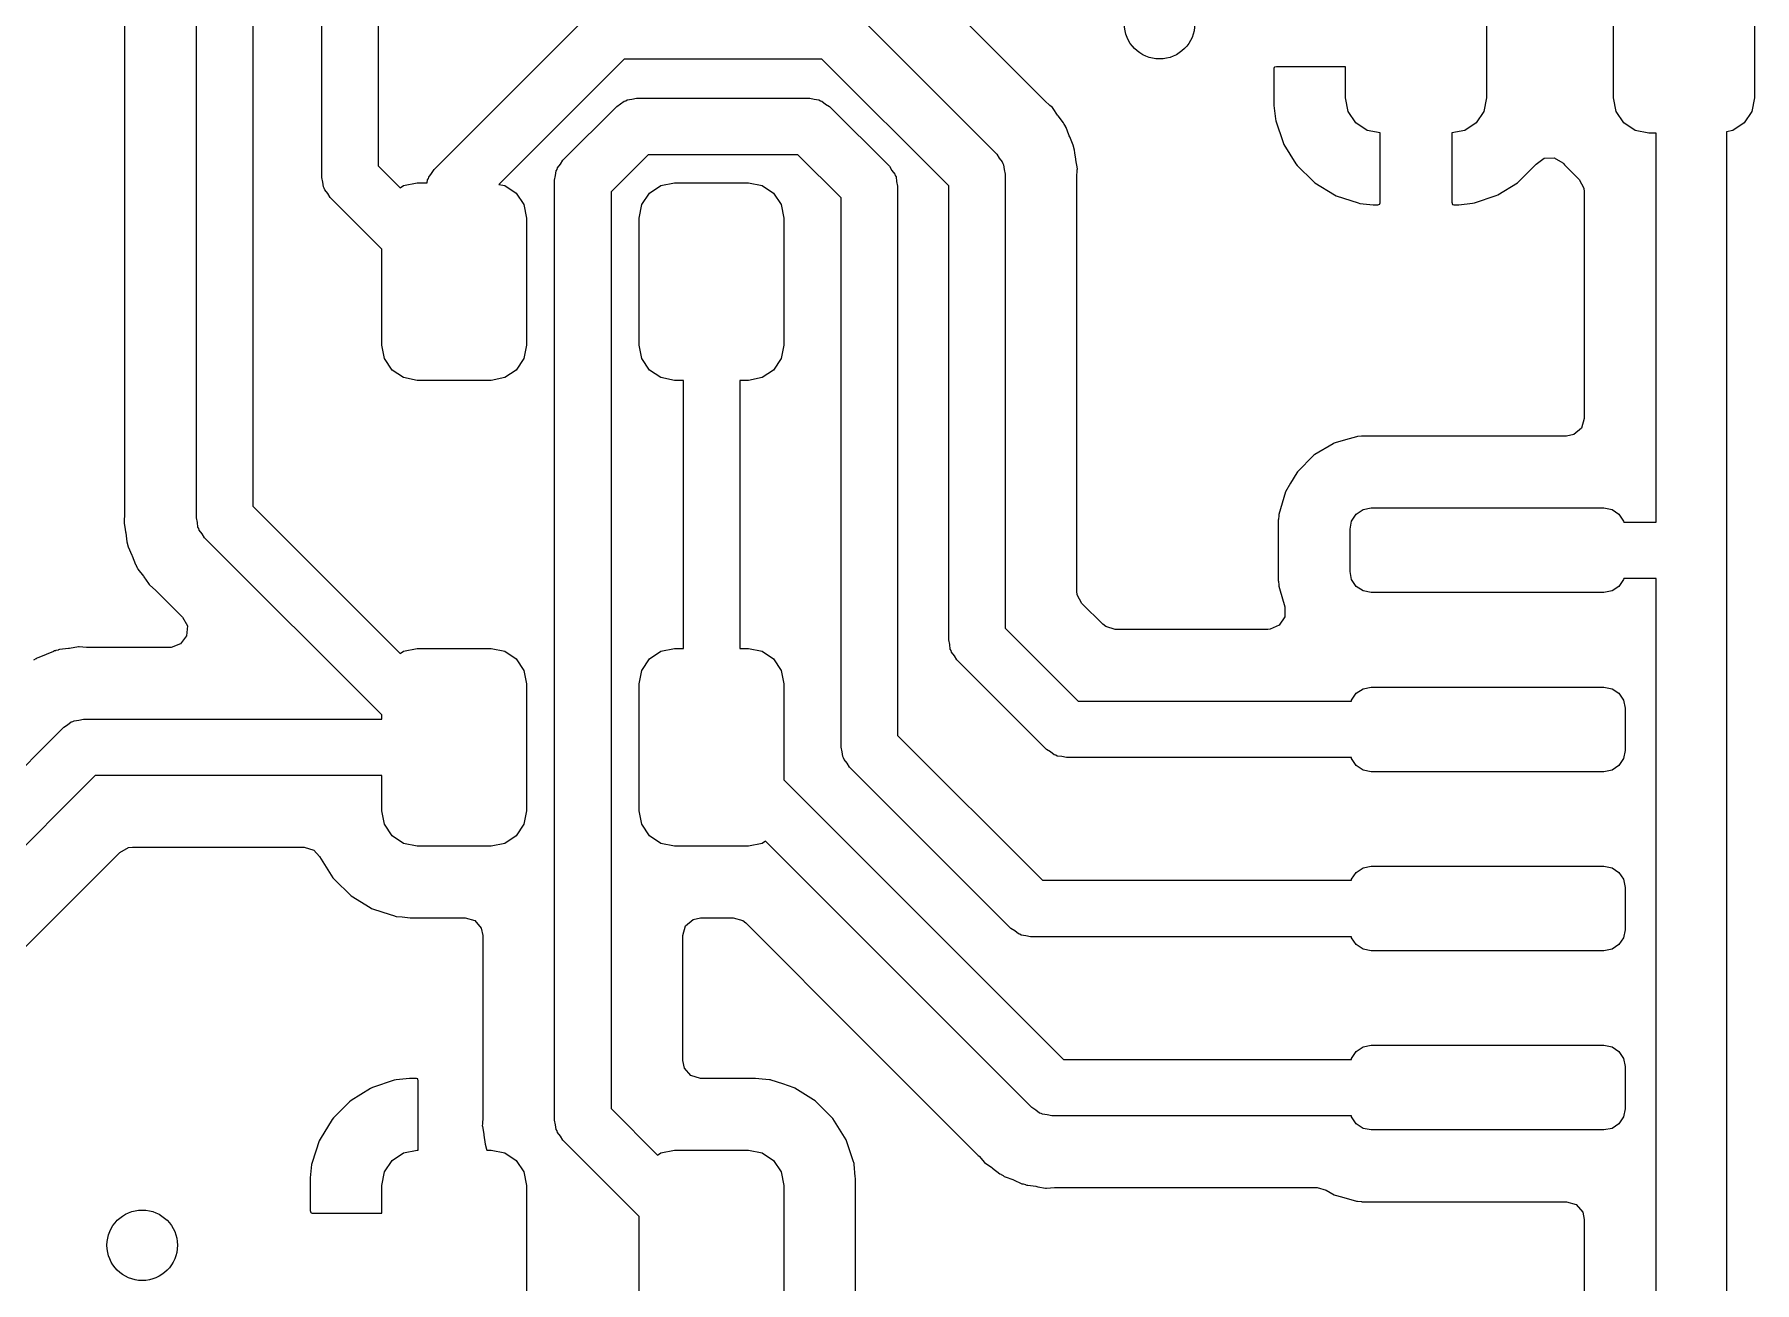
# Model space of a CAD drawing. Extents: x 63 to 234, y -148 to -41.
# Drawn here: x 168.83 to 181.03, y -90.16 to -81.31 of the extents above; entities that cross this region are included whole.
import ezdxf

# ---------------------------------------------------------------- set-up
doc = ezdxf.new("R2010")
doc.units = 0
doc.layers.add('BLACK', color=7, linetype='CONTINUOUS')

msp = doc.modelspace()

# ---------------------------------------------------------------- linework, layer by layer
at = {"layer": 'BLACK', "linetype": 'CONTINUOUS'}
for p, q in [((169.471, -77.774), (169.471, -84.7036)), ((169.98, -84.7325), (169.98, -77.7491)), ((170.38, -77.8322), (170.38, -84.6497)), ((170.87, -82.3205), (170.87, -79.594)), ((171.27, -79.594), (171.27, -82.2377)), ((175.998, -81.7776), (175.019, -80.7995)), ((179.128, -80.805), (179.128, -81.755)), ((180.028, -81.755), (180.028, -80.805)), ((181.028, -80.805), (181.028, -81.755)), ((171.666, -82.262), (172.79, -81.1383)), ((174.639, -81.1386), (175.656, -82.1548)), ((173.014, -81.48), (172.125, -82.3689)), ((174.415, -81.48), (173.014, -81.48)), ((175.314, -82.3788), (174.415, -81.48)), ((177.622, -81.5399), (177.62, -81.5475)), ((177.62, -81.5475), (177.62, -81.8021)), ((177.623, -81.5385), (177.622, -81.5399)), ((177.638, -81.534), (177.623, -81.5385)), ((178.128, -81.534), (177.638, -81.534)), ((178.128, -81.755), (178.128, -81.534)), ((172.579, -82.1973), (172.96, -81.8163)), ((172.96, -81.8163), (172.988, -81.7986)), ((172.988, -81.7986), (173.014, -81.7778)), ((173.014, -81.7778), (173.025, -81.7752)), ((173.025, -81.7752), (173.035, -81.7691)), ((173.035, -81.7691), (173.068, -81.7654)), ((173.068, -81.7654), (173.101, -81.758)), ((173.101, -81.758), (174.329, -81.758)), ((174.329, -81.758), (174.361, -81.7655)), ((174.361, -81.7655), (174.394, -81.7692)), ((174.394, -81.7692), (174.404, -81.7754)), ((174.404, -81.7754), (174.415, -81.7779)), ((174.415, -81.7779), (174.441, -81.7988)), ((174.441, -81.7988), (174.47, -81.8166)), ((174.47, -81.8166), (174.894, -82.2406)), ((176.003, -81.7826), (175.998, -81.7776)), ((176.025, -81.8021), (176.003, -81.7826)), ((176.032, -81.8086), (176.025, -81.8021)), ((176.049, -81.824), (176.032, -81.8086)), ((176.054, -81.8303), (176.049, -81.824)), ((176.086, -81.8767), (176.054, -81.8303)), ((176.054, -81.8303), (176.054, -81.8303)), ((177.62, -81.8021), (177.62, -81.8086)), ((177.62, -81.8086), (177.63, -81.9042)), ((178.147, -81.8507), (178.128, -81.755)), ((179.128, -81.755), (179.109, -81.8507)), ((180.047, -81.8507), (180.028, -81.755)), ((181.028, -81.755), (181.009, -81.8507)), ((176.089, -81.882), (176.086, -81.8767)), ((176.128, -81.9327), (176.089, -81.882)), ((176.131, -81.9396), (176.128, -81.9327)), ((176.133, -81.9419), (176.131, -81.9396)), ((176.141, -81.9567), (176.133, -81.9419)), ((176.142, -81.9591), (176.141, -81.9567)), ((176.146, -81.9653), (176.142, -81.9591)), ((177.63, -81.9042), (177.633, -81.9176)), ((177.633, -81.9176), (177.685, -82.0718)), ((178.201, -81.9318), (178.147, -81.8507)), ((178.282, -81.986), (178.201, -81.9318)), ((179.055, -81.9318), (178.974, -81.986)), ((179.109, -81.8507), (179.055, -81.9318)), ((180.101, -81.9318), (180.047, -81.8507)), ((180.182, -81.986), (180.101, -81.9318)), ((180.955, -81.9318), (180.874, -81.986)), ((181.009, -81.8507), (180.955, -81.9318)), ((176.166, -82.0165), (176.146, -81.9653)), ((176.169, -82.0251), (176.166, -82.0165)), ((176.172, -82.0312), (176.169, -82.0251)), ((176.197, -82.0897), (176.172, -82.0312)), ((177.685, -82.0718), (177.691, -82.085)), ((178.374, -82.0042), (178.282, -81.986)), ((178.374, -82.4995), (178.374, -82.0042)), ((178.974, -81.986), (178.882, -82.0042)), ((178.882, -82.0042), (178.882, -82.4949)), ((180.278, -82.005), (180.182, -81.986)), ((180.329, -82.005), (180.278, -82.005)), ((180.329, -84.763), (180.329, -82.005)), ((180.874, -81.986), (180.829, -81.9949)), ((180.829, -81.9949), (180.829, -91.477)), ((172.561, -82.2256), (172.579, -82.1973)), ((173.184, -82.158), (172.92, -82.4216)), ((174.245, -82.158), (173.184, -82.158)), ((174.552, -82.4647), (174.245, -82.158)), ((175.656, -82.1548), (175.673, -82.1831)), ((175.673, -82.1831), (175.694, -82.2093)), ((176.199, -82.0972), (176.197, -82.0897)), ((176.199, -82.0997), (176.199, -82.0972)), ((176.204, -82.116), (176.199, -82.0997)), ((176.204, -82.1187), (176.204, -82.116)), ((176.207, -82.1258), (176.204, -82.1187)), ((176.209, -82.144), (176.207, -82.1258)), ((176.215, -82.1892), (176.209, -82.144)), ((176.216, -82.1957), (176.215, -82.1892)), ((176.227, -82.2586), (176.216, -82.1957)), ((177.691, -82.085), (177.776, -82.2228)), ((179.479, -82.2242), (179.537, -82.1832)), ((179.537, -82.1832), (179.608, -82.1799)), ((179.608, -82.1799), (179.669, -82.2156)), ((170.877, -82.3531), (170.87, -82.3205)), ((171.27, -82.2377), (171.425, -82.393)), ((171.625, -82.3276), (171.627, -82.3164)), ((171.627, -82.3164), (171.648, -82.2903)), ((171.648, -82.2903), (171.666, -82.262)), ((172.52, -82.3384), (172.527, -82.3059)), ((172.527, -82.3059), (172.531, -82.2727)), ((172.531, -82.2727), (172.537, -82.2629)), ((172.537, -82.2629), (172.54, -82.2517)), ((172.54, -82.2517), (172.561, -82.2256)), ((174.894, -82.2406), (174.911, -82.269)), ((174.911, -82.269), (174.932, -82.2951)), ((174.932, -82.2951), (174.935, -82.3063)), ((174.935, -82.3063), (174.941, -82.316)), ((174.941, -82.316), (174.945, -82.3493)), ((175.694, -82.2093), (175.697, -82.2205)), ((175.697, -82.2205), (175.703, -82.2302)), ((175.703, -82.2302), (175.707, -82.2634)), ((175.707, -82.2634), (175.714, -82.296)), ((175.714, -82.296), (175.714, -85.5152)), ((176.222, -82.3249), (176.223, -82.3163)), ((176.222, -85.2523), (176.222, -82.3249)), ((176.223, -82.3163), (176.226, -82.2662)), ((176.226, -82.2662), (176.227, -82.2586)), ((176.226, -82.2662), (176.226, -82.2662)), ((177.776, -82.2228), (177.785, -82.2342)), ((177.785, -82.2342), (177.9, -82.3487)), ((179.357, -82.3479), (179.472, -82.2332)), ((179.472, -82.2332), (179.479, -82.2242)), ((179.669, -82.2156), (179.676, -82.2234)), ((179.676, -82.2234), (179.68, -82.2293)), ((179.68, -82.2293), (179.775, -82.3242)), ((179.775, -82.3242), (179.783, -82.333)), ((170.881, -82.3863), (170.877, -82.3531)), ((170.887, -82.396), (170.881, -82.3863)), ((170.89, -82.4072), (170.887, -82.396)), ((170.911, -82.4334), (170.89, -82.4072)), ((170.928, -82.4617), (170.911, -82.4334)), ((171.425, -82.393), (171.449, -82.377)), ((171.449, -82.377), (171.545, -82.358)), ((171.545, -82.358), (171.616, -82.358)), ((171.616, -82.358), (171.619, -82.3373)), ((171.619, -82.3373), (171.625, -82.3276)), ((172.125, -82.3689), (172.166, -82.377)), ((172.166, -82.377), (172.247, -82.4312)), ((172.247, -82.4312), (172.301, -82.5123)), ((172.52, -89.0035), (172.52, -82.3384)), ((172.92, -82.4216), (172.92, -88.9207)), ((173.139, -82.5123), (173.193, -82.4312)), ((173.193, -82.4312), (173.274, -82.377)), ((173.274, -82.377), (173.37, -82.358)), ((173.37, -82.358), (173.895, -82.358)), ((173.895, -82.358), (173.991, -82.377)), ((173.991, -82.377), (174.072, -82.4312)), ((174.072, -82.4312), (174.126, -82.5123)), ((174.945, -82.3493), (174.952, -82.3818)), ((174.952, -82.3818), (174.952, -86.2772)), ((175.314, -85.598), (175.314, -82.3788)), ((177.9, -82.3487), (177.911, -82.3578)), ((177.911, -82.3578), (178.049, -82.4428)), ((178.049, -82.4428), (178.062, -82.449)), ((179.195, -82.4484), (179.208, -82.4422)), ((179.208, -82.4422), (179.346, -82.3569)), ((179.346, -82.3569), (179.357, -82.3479)), ((179.783, -82.333), (179.817, -82.3952)), ((179.817, -82.3952), (179.82, -82.4221)), ((179.82, -82.4221), (179.82, -84.0285)), ((171.295, -82.8283), (170.928, -82.4617)), ((172.301, -82.5123), (172.32, -82.608)), ((173.12, -82.608), (173.139, -82.5123)), ((174.126, -82.5123), (174.145, -82.608)), ((174.552, -86.36), (174.552, -82.4647)), ((178.062, -82.449), (178.217, -82.5001)), ((178.217, -82.5001), (178.23, -82.503)), ((178.23, -82.503), (178.324, -82.5127)), ((178.324, -82.5127), (178.331, -82.513)), ((178.331, -82.513), (178.356, -82.513)), ((178.356, -82.513), (178.371, -82.5085)), ((178.371, -82.5085), (178.372, -82.5071)), ((178.372, -82.5071), (178.374, -82.4995)), ((178.882, -82.4949), (178.886, -82.5101)), ((178.886, -82.5101), (178.888, -82.5113)), ((178.888, -82.5113), (178.896, -82.513)), ((178.896, -82.513), (178.925, -82.513)), ((178.925, -82.513), (178.932, -82.5127)), ((178.932, -82.5127), (179.027, -82.5027)), ((179.027, -82.5027), (179.041, -82.4999)), ((179.041, -82.4999), (179.195, -82.4484)), ((172.32, -82.608), (172.32, -83.508)), ((173.12, -83.508), (173.12, -82.608)), ((174.145, -82.608), (174.145, -83.508)), ((171.295, -83.508), (171.295, -82.8283)), ((171.314, -83.6037), (171.295, -83.508)), ((172.32, -83.508), (172.301, -83.6037)), ((173.139, -83.6037), (173.12, -83.508)), ((174.145, -83.508), (174.126, -83.6037)), ((171.368, -83.6848), (171.314, -83.6037)), ((172.301, -83.6037), (172.247, -83.6848)), ((173.193, -83.6848), (173.139, -83.6037)), ((174.126, -83.6037), (174.072, -83.6848)), ((171.449, -83.739), (171.368, -83.6848)), ((171.545, -83.758), (171.449, -83.739)), ((172.07, -83.758), (171.545, -83.758)), ((172.166, -83.739), (172.07, -83.758)), ((172.247, -83.6848), (172.166, -83.739)), ((173.274, -83.739), (173.193, -83.6848)), ((173.37, -83.758), (173.274, -83.739)), ((173.433, -83.758), (173.37, -83.758)), ((173.433, -85.66), (173.433, -83.758)), ((173.895, -83.758), (173.832, -83.758)), ((173.832, -83.758), (173.832, -85.66)), ((173.991, -83.739), (173.895, -83.758)), ((174.072, -83.6848), (173.991, -83.739)), ((179.82, -84.0285), (179.8, -84.0966)), ((178.241, -84.1547), (178.213, -84.1569)), ((178.243, -84.1545), (178.241, -84.1547)), ((178.241, -84.1547), (178.241, -84.1547)), ((179.694, -84.1545), (178.243, -84.1545)), ((179.747, -84.1431), (179.694, -84.1545)), ((179.8, -84.0966), (179.747, -84.1431)), ((178.04, -84.2079), (177.91, -84.2845)), ((178.046, -84.2039), (178.04, -84.2079)), ((178.04, -84.2079), (178.04, -84.2079)), ((178.054, -84.2016), (178.046, -84.2039)), ((178.128, -84.1801), (178.054, -84.2016)), ((178.054, -84.2016), (178.054, -84.2016)), ((178.206, -84.1574), (178.128, -84.1801)), ((178.213, -84.1569), (178.206, -84.1574)), ((178.213, -84.1569), (178.213, -84.1569)), ((177.903, -84.2885), (177.786, -84.4062)), ((177.91, -84.2845), (177.903, -84.2885)), ((177.91, -84.2845), (177.91, -84.2845)), ((177.738, -84.486), (177.701, -84.5494)), ((177.782, -84.413), (177.738, -84.486)), ((177.786, -84.4062), (177.782, -84.413)), ((177.782, -84.413), (177.782, -84.413)), ((177.701, -84.5494), (177.654, -84.7092)), ((169.468, -84.7522), (169.467, -84.7699)), ((169.471, -84.7122), (169.468, -84.7522)), ((169.471, -84.7036), (169.471, -84.7122)), ((169.987, -84.7651), (169.98, -84.7325)), ((169.991, -84.7983), (169.987, -84.7651)), ((170.38, -84.6497), (171.425, -85.695)), ((177.652, -84.744), (177.651, -84.7465)), ((177.651, -84.7465), (177.651, -85.1795)), ((177.654, -84.7156), (177.652, -84.744)), ((177.654, -84.7092), (177.654, -84.7156)), ((177.654, -84.7156), (177.654, -84.7156)), ((178.16, -84.813), (178.171, -84.7556)), ((178.171, -84.7556), (178.204, -84.7069)), ((178.204, -84.7069), (178.253, -84.6744)), ((178.253, -84.6744), (178.31, -84.663)), ((178.31, -84.663), (179.96, -84.663)), ((179.96, -84.663), (180.017, -84.6744)), ((180.017, -84.6744), (180.066, -84.7069)), ((180.066, -84.7069), (180.099, -84.7556)), ((180.099, -84.7556), (180.1, -84.763)), ((180.1, -84.763), (180.329, -84.763)), ((169.467, -84.7699), (169.475, -84.8153)), ((169.475, -84.8153), (169.478, -84.8328)), ((169.478, -84.8328), (169.479, -84.8393)), ((169.479, -84.8393), (169.487, -84.9027)), ((169.997, -84.808), (169.991, -84.7983)), ((170, -84.8192), (169.997, -84.808)), ((170.021, -84.8454), (170, -84.8192)), ((170.038, -84.8737), (170.021, -84.8454)), ((171.295, -86.1303), (170.038, -84.8737)), ((178.16, -85.113), (178.16, -84.813)), ((169.487, -84.9027), (169.49, -84.9098)), ((169.49, -84.9098), (169.49, -84.9125)), ((169.49, -84.9125), (169.495, -84.9288)), ((169.495, -84.9288), (169.495, -84.9313)), ((169.495, -84.9313), (169.497, -84.9388)), ((169.497, -84.9388), (169.522, -84.9967)), ((169.522, -84.9967), (169.522, -84.9973)), ((169.522, -84.9973), (169.525, -85.0034)), ((169.525, -85.0034), (169.548, -85.0632)), ((169.548, -85.0632), (169.552, -85.0694)), ((169.552, -85.0694), (169.553, -85.0718)), ((169.553, -85.0718), (169.561, -85.0866)), ((169.561, -85.0866), (169.563, -85.0889)), ((169.563, -85.0889), (169.566, -85.0958)), ((169.566, -85.0958), (169.604, -85.146)), ((178.171, -85.1704), (178.16, -85.113)), ((169.604, -85.146), (169.605, -85.1465)), ((169.605, -85.1465), (169.608, -85.1518)), ((169.608, -85.1518), (169.64, -85.1982)), ((169.64, -85.1982), (169.64, -85.1982)), ((169.64, -85.1982), (169.645, -85.2045)), ((169.645, -85.2045), (169.65, -85.2095)), ((169.65, -85.2095), (169.65, -85.2095)), ((169.65, -85.2095), (169.691, -85.2459)), ((169.691, -85.2459), (169.696, -85.2509)), ((169.696, -85.2509), (169.882, -85.4364)), ((176.225, -85.2791), (176.222, -85.2523)), ((177.651, -85.1795), (177.652, -85.182)), ((177.652, -85.182), (177.652, -85.182)), ((177.652, -85.182), (177.654, -85.2095)), ((177.654, -85.2095), (177.654, -85.2168)), ((177.654, -85.2168), (177.659, -85.2338)), ((177.659, -85.2338), (177.697, -85.3633)), ((178.204, -85.2191), (178.171, -85.1704)), ((178.253, -85.2516), (178.204, -85.2191)), ((178.31, -85.263), (178.253, -85.2516)), ((180.017, -85.2516), (179.96, -85.263)), ((180.066, -85.2191), (180.017, -85.2516)), ((180.099, -85.1704), (180.066, -85.2191)), ((180.1, -85.163), (180.099, -85.1704)), ((180.329, -85.163), (180.1, -85.163)), ((180.329, -91.477), (180.329, -85.163)), ((176.259, -85.3414), (176.225, -85.2791)), ((176.406, -85.4876), (176.259, -85.3414)), ((177.697, -85.3633), (177.697, -85.4343)), ((179.96, -85.263), (178.31, -85.263)), ((169.882, -85.4364), (169.916, -85.4987)), ((176.427, -85.5045), (176.406, -85.4876)), ((177.658, -85.494), (177.594, -85.5233)), ((177.697, -85.4343), (177.658, -85.494)), ((169.911, -85.5695), (169.868, -85.6264)), ((169.916, -85.4987), (169.911, -85.5695)), ((175.321, -85.6306), (175.314, -85.598)), ((175.714, -85.5152), (176.232, -86.033)), ((176.495, -85.5245), (176.427, -85.5045)), ((177.576, -85.5245), (176.495, -85.5245)), ((177.594, -85.5233), (177.576, -85.5245)), ((168.841, -85.7331), (168.826, -85.7413)), ((168.843, -85.7318), (168.841, -85.7331)), ((168.849, -85.7275), (168.843, -85.7318)), ((168.856, -85.7248), (168.849, -85.7275)), ((168.909, -85.7049), (168.856, -85.7248)), ((168.856, -85.7248), (168.856, -85.7248)), ((168.915, -85.7024), (168.909, -85.7049)), ((168.967, -85.6798), (168.915, -85.7024)), ((168.974, -85.6768), (168.967, -85.6798)), ((168.967, -85.6798), (168.967, -85.6798)), ((168.981, -85.6755), (168.974, -85.6768)), ((168.984, -85.6747), (168.981, -85.6755)), ((169, -85.6702), (168.984, -85.6747)), ((169.003, -85.6696), (169, -85.6702)), ((169.01, -85.6669), (169.003, -85.6696)), ((169.073, -85.6592), (169.01, -85.6669)), ((169.08, -85.6583), (169.073, -85.6592)), ((169.143, -85.6473), (169.08, -85.6583)), ((169.15, -85.6478), (169.143, -85.6473)), ((169.2, -85.6512), (169.15, -85.6478)), ((169.15, -85.6478), (169.15, -85.6478)), ((169.209, -85.6515), (169.2, -85.6512)), ((169.793, -85.6515), (169.209, -85.6515)), ((169.802, -85.6512), (169.793, -85.6515)), ((169.868, -85.6264), (169.802, -85.6512)), ((171.425, -85.695), (171.449, -85.679)), ((171.449, -85.679), (171.545, -85.66)), ((171.545, -85.66), (172.07, -85.66)), ((172.07, -85.66), (172.166, -85.679)), ((172.166, -85.679), (172.247, -85.7332)), ((172.247, -85.7332), (172.301, -85.8143)), ((173.139, -85.8143), (173.193, -85.7332)), ((173.193, -85.7332), (173.274, -85.679)), ((173.274, -85.679), (173.37, -85.66)), ((173.37, -85.66), (173.433, -85.66)), ((173.832, -85.66), (173.895, -85.66)), ((173.895, -85.66), (173.991, -85.679)), ((173.991, -85.679), (174.072, -85.7332)), ((174.072, -85.7332), (174.126, -85.8143)), ((175.325, -85.6638), (175.321, -85.6306)), ((175.331, -85.6735), (175.325, -85.6638)), ((175.334, -85.6847), (175.331, -85.6735)), ((175.355, -85.7109), (175.334, -85.6847)), ((175.372, -85.7392), (175.355, -85.7109)), ((176.008, -86.3744), (175.372, -85.7392)), ((172.301, -85.8143), (172.32, -85.91)), ((173.12, -85.91), (173.139, -85.8143)), ((174.126, -85.8143), (174.145, -85.91)), ((172.32, -85.91), (172.32, -86.81)), ((173.12, -86.81), (173.12, -85.91)), ((174.145, -85.91), (174.145, -86.5897)), ((178.171, -86.0256), (178.204, -85.9769)), ((178.204, -85.9769), (178.253, -85.9444)), ((178.253, -85.9444), (178.31, -85.933)), ((178.31, -85.933), (179.96, -85.933)), ((179.96, -85.933), (180.017, -85.9444)), ((180.017, -85.9444), (180.066, -85.9769)), ((180.066, -85.9769), (180.099, -86.0256)), ((176.232, -86.033), (178.17, -86.033)), ((178.17, -86.033), (178.171, -86.0256)), ((180.099, -86.0256), (180.11, -86.083)), ((180.11, -86.083), (180.11, -86.383)), ((159.777, -95.4802), (169.039, -86.2183)), ((169.039, -86.2183), (169.067, -86.2006)), ((169.067, -86.2006), (169.093, -86.1798)), ((169.093, -86.1798), (169.104, -86.1772)), ((169.104, -86.1772), (169.114, -86.1711)), ((169.114, -86.1711), (169.147, -86.1674)), ((169.147, -86.1674), (169.18, -86.16)), ((169.18, -86.16), (171.295, -86.16)), ((171.295, -86.16), (171.295, -86.1303)), ((174.952, -86.2772), (175.978, -87.303)), ((174.559, -86.3926), (174.552, -86.36)), ((174.563, -86.4258), (174.559, -86.3926)), ((174.569, -86.4355), (174.563, -86.4258)), ((174.572, -86.4467), (174.569, -86.4355)), ((174.593, -86.4729), (174.572, -86.4467)), ((174.61, -86.5012), (174.593, -86.4729)), ((176.036, -86.3922), (176.008, -86.3744)), ((176.062, -86.4131), (176.036, -86.3922)), ((176.073, -86.4156), (176.062, -86.4131)), ((176.083, -86.4218), (176.073, -86.4156)), ((176.116, -86.4255), (176.083, -86.4218)), ((176.149, -86.433), (176.116, -86.4255)), ((178.17, -86.433), (176.149, -86.433)), ((178.171, -86.4404), (178.17, -86.433)), ((178.204, -86.4891), (178.171, -86.4404)), ((180.099, -86.4404), (180.066, -86.4891)), ((180.11, -86.383), (180.099, -86.4404)), ((169.263, -86.56), (160.118, -95.7044)), ((171.295, -86.56), (169.263, -86.56)), ((171.295, -86.81), (171.295, -86.56)), ((174.145, -86.5897), (176.128, -88.573)), ((175.754, -87.6444), (174.61, -86.5012)), ((178.253, -86.5216), (178.204, -86.4891)), ((178.31, -86.533), (178.253, -86.5216)), ((179.96, -86.533), (178.31, -86.533)), ((180.017, -86.5216), (179.96, -86.533)), ((180.066, -86.4891), (180.017, -86.5216)), ((171.314, -86.9057), (171.295, -86.81)), ((172.32, -86.81), (172.301, -86.9057)), ((173.139, -86.9057), (173.12, -86.81)), ((171.368, -86.9868), (171.314, -86.9057)), ((172.301, -86.9057), (172.247, -86.9868)), ((173.193, -86.9868), (173.139, -86.9057)), ((169.437, -87.1054), (169.499, -87.0714)), ((169.499, -87.0714), (169.526, -87.0685)), ((169.526, -87.0685), (170.744, -87.0685)), ((170.744, -87.0685), (170.812, -87.0885)), ((171.449, -87.041), (171.368, -86.9868)), ((171.545, -87.06), (171.449, -87.041)), ((172.07, -87.06), (171.545, -87.06)), ((172.166, -87.041), (172.07, -87.06)), ((172.247, -86.9868), (172.166, -87.041)), ((173.274, -87.041), (173.193, -86.9868)), ((173.37, -87.06), (173.274, -87.041)), ((173.895, -87.06), (173.37, -87.06)), ((173.991, -87.041), (173.895, -87.06)), ((174.015, -87.025), (173.991, -87.041)), ((175.904, -88.9144), (174.015, -87.025)), ((165.204, -91.3381), (169.437, -87.1054)), ((170.812, -87.0885), (170.852, -87.1347)), ((170.852, -87.1347), (170.853, -87.1339)), ((170.853, -87.1339), (170.947, -87.2843)), ((178.253, -87.2144), (178.31, -87.203)), ((178.31, -87.203), (179.96, -87.203)), ((179.96, -87.203), (180.017, -87.2144)), ((170.947, -87.2843), (170.952, -87.2895)), ((170.952, -87.2895), (170.962, -87.2997)), ((170.962, -87.2997), (171.072, -87.4093)), ((175.978, -87.303), (178.17, -87.303)), ((178.17, -87.303), (178.171, -87.2956)), ((178.171, -87.2956), (178.204, -87.2469)), ((178.204, -87.2469), (178.253, -87.2144)), ((180.017, -87.2144), (180.066, -87.2469)), ((180.066, -87.2469), (180.099, -87.2956)), ((180.099, -87.2956), (180.11, -87.353)), ((171.072, -87.4093), (171.078, -87.4131)), ((171.078, -87.4131), (171.078, -87.4131)), ((171.078, -87.4131), (171.212, -87.4956)), ((180.11, -87.353), (180.11, -87.653)), ((171.212, -87.4956), (171.222, -87.5021)), ((171.222, -87.5021), (171.302, -87.5286)), ((171.302, -87.5286), (171.384, -87.5556)), ((171.384, -87.5556), (171.384, -87.5556)), ((171.384, -87.5556), (171.39, -87.5578)), ((171.39, -87.5578), (171.397, -87.5585)), ((171.397, -87.5585), (171.397, -87.5585)), ((171.397, -87.5585), (171.44, -87.5629)), ((171.44, -87.5629), (171.495, -87.5685)), ((171.495, -87.5685), (171.885, -87.5685)), ((171.885, -87.5685), (171.954, -87.5885)), ((173.502, -87.5799), (173.554, -87.5685)), ((173.554, -87.5685), (173.787, -87.5685)), ((173.787, -87.5685), (173.855, -87.5885)), ((171.954, -87.5885), (172, -87.6422)), ((172, -87.6422), (172.011, -87.6945)), ((173.428, -87.6945), (173.449, -87.6264)), ((173.449, -87.6264), (173.502, -87.5799)), ((173.855, -87.5885), (173.876, -87.6054)), ((173.876, -87.6054), (174.701, -88.4305)), ((175.782, -87.6622), (175.754, -87.6444)), ((175.808, -87.6831), (175.782, -87.6622)), ((175.819, -87.6856), (175.808, -87.6831)), ((175.829, -87.6918), (175.819, -87.6856)), ((175.862, -87.6955), (175.829, -87.6918)), ((180.11, -87.653), (180.099, -87.7104)), ((172.011, -87.6945), (172.011, -88.9746)), ((173.428, -88.5815), (173.428, -87.6945)), ((175.895, -87.703), (175.862, -87.6955)), ((178.17, -87.703), (175.895, -87.703)), ((178.171, -87.7104), (178.17, -87.703)), ((178.204, -87.7591), (178.171, -87.7104)), ((178.253, -87.7916), (178.204, -87.7591)), ((178.31, -87.803), (178.253, -87.7916)), ((179.96, -87.803), (178.31, -87.803)), ((180.017, -87.7916), (179.96, -87.803)), ((180.066, -87.7591), (180.017, -87.7916)), ((180.099, -87.7104), (180.066, -87.7591)), ((174.701, -88.4305), (175.524, -89.2535)), ((178.171, -88.5656), (178.204, -88.5169)), ((178.204, -88.5169), (178.253, -88.4844)), ((178.253, -88.4844), (178.31, -88.473)), ((178.31, -88.473), (179.96, -88.473)), ((179.96, -88.473), (180.017, -88.4844)), ((180.017, -88.4844), (180.066, -88.5169)), ((180.066, -88.5169), (180.099, -88.5656)), ((173.44, -88.6338), (173.428, -88.5815)), ((173.486, -88.6875), (173.44, -88.6338)), ((176.128, -88.573), (178.17, -88.573)), ((178.17, -88.573), (178.171, -88.5656)), ((180.099, -88.5656), (180.11, -88.623)), ((180.11, -88.623), (180.11, -88.923)), ((171.215, -88.7788), (171.077, -88.8641)), ((171.228, -88.7726), (171.215, -88.7788)), ((171.382, -88.7211), (171.228, -88.7726)), ((171.396, -88.7183), (171.382, -88.7211)), ((171.491, -88.7083), (171.396, -88.7183)), ((171.498, -88.708), (171.491, -88.7083)), ((171.54, -88.708), (171.498, -88.708)), ((171.548, -88.7097), (171.54, -88.708)), ((171.549, -88.7109), (171.548, -88.7097)), ((171.553, -88.7261), (171.549, -88.7109)), ((171.553, -89.216), (171.553, -88.7261)), ((173.554, -88.7075), (173.486, -88.6875)), ((173.945, -88.7075), (173.554, -88.7075)), ((173.991, -88.7122), (173.945, -88.7075)), ((174.043, -88.7175), (173.991, -88.7122)), ((174.05, -88.7182), (174.043, -88.7175)), ((174.043, -88.7175), (174.043, -88.7175)), ((174.056, -88.7204), (174.05, -88.7182)), ((174.137, -88.747), (174.056, -88.7204)), ((174.056, -88.7204), (174.056, -88.7204)), ((174.218, -88.7739), (174.137, -88.747)), ((174.224, -88.7777), (174.218, -88.7739)), ((174.356, -88.8589), (174.224, -88.7777)), ((174.224, -88.7777), (174.224, -88.7777)), ((171.066, -88.8731), (170.951, -88.9878)), ((171.077, -88.8641), (171.066, -88.8731)), ((174.368, -88.8667), (174.356, -88.8589)), ((174.493, -88.9917), (174.368, -88.8667)), ((170.942, -88.9992), (170.857, -89.1372)), ((170.951, -88.9878), (170.942, -88.9992)), ((172.008, -89.033), (172.007, -89.0409)), ((172.011, -88.9832), (172.008, -89.033)), ((172.011, -88.9746), (172.011, -88.9832)), ((172.527, -89.0361), (172.52, -89.0035)), ((172.92, -88.9207), (173.25, -89.251)), ((174.587, -89.1421), (174.493, -88.9917)), ((175.932, -88.9322), (175.904, -88.9144)), ((175.958, -88.9531), (175.932, -88.9322)), ((175.97, -88.9556), (175.958, -88.9531)), ((175.979, -88.9618), (175.97, -88.9556)), ((176.013, -88.9655), (175.979, -88.9618)), ((176.045, -88.973), (176.013, -88.9655)), ((178.17, -88.973), (176.045, -88.973)), ((178.171, -88.9804), (178.17, -88.973)), ((178.204, -89.0291), (178.171, -88.9804)), ((178.253, -89.0616), (178.204, -89.0291)), ((180.066, -89.0291), (180.017, -89.0616)), ((180.099, -88.9804), (180.066, -89.0291)), ((180.11, -88.923), (180.099, -88.9804)), ((170.851, -89.1504), (170.8, -89.3047)), ((170.857, -89.1372), (170.851, -89.1504)), ((172.007, -89.0409), (172.009, -89.0483)), ((172.009, -89.0483), (172.009, -89.0483)), ((172.009, -89.0483), (172.018, -89.1038)), ((172.018, -89.1038), (172.019, -89.1103)), ((172.019, -89.1103), (172.027, -89.1737)), ((172.531, -89.0693), (172.527, -89.0361)), ((172.537, -89.079), (172.531, -89.0693)), ((172.54, -89.0902), (172.537, -89.079)), ((172.561, -89.1164), (172.54, -89.0902)), ((172.578, -89.1447), (172.561, -89.1164)), ((173.12, -89.6863), (172.578, -89.1447)), ((174.589, -89.149), (174.587, -89.1421)), ((174.637, -89.293), (174.589, -89.149)), ((178.31, -89.073), (178.253, -89.0616)), ((179.96, -89.073), (178.31, -89.073)), ((180.017, -89.0616), (179.96, -89.073)), ((171.368, -89.2892), (171.449, -89.235)), ((171.449, -89.235), (171.545, -89.216)), ((171.545, -89.216), (171.553, -89.216)), ((172.027, -89.1737), (172.03, -89.1808)), ((172.03, -89.1808), (172.03, -89.1835)), ((172.03, -89.1835), (172.035, -89.1998)), ((172.035, -89.1998), (172.035, -89.2023)), ((172.035, -89.2023), (172.037, -89.2098)), ((172.037, -89.2098), (172.039, -89.216)), ((172.039, -89.216), (172.07, -89.216)), ((172.07, -89.216), (172.166, -89.235)), ((172.166, -89.235), (172.247, -89.2892)), ((173.25, -89.251), (173.274, -89.235)), ((173.274, -89.235), (173.37, -89.216)), ((173.37, -89.216), (173.895, -89.216)), ((173.895, -89.216), (173.991, -89.235)), ((173.991, -89.235), (174.072, -89.2892)), ((175.524, -89.2535), (175.53, -89.2598)), ((175.53, -89.2598), (175.568, -89.3034)), ((170.797, -89.3181), (170.787, -89.4124)), ((170.8, -89.3047), (170.797, -89.3181)), ((171.295, -89.466), (171.314, -89.3703)), ((171.314, -89.3703), (171.368, -89.2892)), ((172.247, -89.2892), (172.301, -89.3703)), ((172.301, -89.3703), (172.32, -89.466)), ((174.072, -89.2892), (174.126, -89.3703)), ((174.126, -89.3703), (174.145, -89.466)), ((174.643, -89.3098), (174.637, -89.293)), ((174.643, -89.3167), (174.643, -89.3098)), ((174.652, -89.4053), (174.643, -89.3167)), ((174.643, -89.3167), (174.643, -89.3167)), ((175.568, -89.3034), (175.62, -89.3401)), ((175.62, -89.3401), (175.625, -89.344)), ((175.625, -89.344), (175.676, -89.3835)), ((175.676, -89.3835), (175.683, -89.3866)), ((175.683, -89.3866), (175.685, -89.388)), ((175.685, -89.388), (175.7, -89.3964)), ((175.7, -89.3964), (175.702, -89.3976)), ((175.702, -89.3976), (175.708, -89.402)), ((170.787, -89.4124), (170.787, -89.4189)), ((170.787, -89.4189), (170.787, -89.6439)), ((171.295, -89.662), (171.295, -89.466)), ((172.32, -89.466), (172.32, -90.366)), ((174.145, -89.466), (174.145, -90.366)), ((174.653, -89.4156), (174.652, -89.4053)), ((174.653, -90.4164), (174.653, -89.4156)), ((175.708, -89.402), (175.715, -89.4047)), ((175.715, -89.4047), (175.715, -89.4048)), ((175.715, -89.4048), (175.768, -89.4252)), ((175.768, -89.4252), (175.774, -89.4278)), ((175.774, -89.4278), (175.832, -89.454)), ((175.832, -89.454), (175.84, -89.4554)), ((175.84, -89.4554), (175.842, -89.4562)), ((175.842, -89.4562), (175.858, -89.4609)), ((175.858, -89.4609), (175.861, -89.4615)), ((175.861, -89.4615), (175.868, -89.4643)), ((175.868, -89.4643), (175.876, -89.4653)), ((175.876, -89.4653), (175.931, -89.4726)), ((175.931, -89.4726), (175.938, -89.4737)), ((175.938, -89.4737), (175.947, -89.4754)), ((175.947, -89.4754), (176.001, -89.4853)), ((176.001, -89.4853), (176.008, -89.4849)), ((176.008, -89.4849), (176.063, -89.4817)), ((176.008, -89.4849), (176.008, -89.4849)), ((176.063, -89.4817), (176.07, -89.4815)), ((176.07, -89.4815), (177.926, -89.4815)), ((177.926, -89.4815), (177.99, -89.499)), ((177.99, -89.499), (178.046, -89.5321)), ((170.787, -89.6439), (170.791, -89.6591)), ((178.046, -89.5321), (178.054, -89.5344)), ((178.054, -89.5344), (178.054, -89.5344)), ((178.054, -89.5344), (178.1, -89.5478)), ((178.1, -89.5478), (178.206, -89.5786)), ((178.206, -89.5786), (178.213, -89.5791)), ((178.213, -89.5791), (178.213, -89.5791)), ((178.213, -89.5791), (178.241, -89.5813)), ((178.241, -89.5813), (178.241, -89.5813)), ((178.241, -89.5813), (178.243, -89.5815)), ((178.243, -89.5815), (179.694, -89.5815)), ((179.694, -89.5815), (179.762, -89.6015)), ((179.762, -89.6015), (179.809, -89.6552)), ((170.791, -89.6591), (170.793, -89.6603)), ((170.793, -89.6603), (170.801, -89.662)), ((170.801, -89.662), (171.295, -89.662)), ((173.12, -90.366), (173.12, -89.6863)), ((179.809, -89.6552), (179.82, -89.7075)), ((179.82, -89.7075), (179.82, -91.1106))]:
    msp.add_line(p, q, dxfattribs=at)
at = {"layer": 'BLACK'}
for centre in [(176.809, -81.2292), (169.596, -89.8906)]:
    msp.add_circle(centre, 0.25, dxfattribs=at)

doc.saveas('drawing.dxf')
